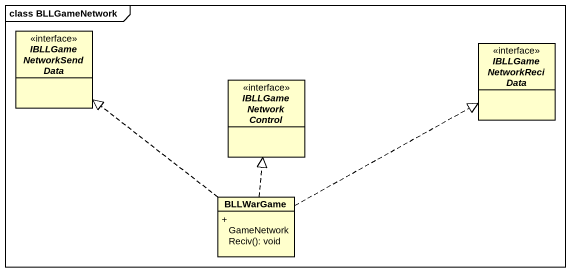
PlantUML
@startuml
mainframe class BLLGameNetwork
hide circle
hide empty members
skinparam classAttributeIconSize 0
interface IBLLGameNetworkSendData <<interface>>
interface IBLLGameNetworkReciData <<interface>>
interface IBLLGameNetworkControl <<interface>>
class BLLWarGame {
  + GameNetworkReciv(): void
}
BLLWarGame .up.|> IBLLGameNetworkSendData
BLLWarGame .right.|> IBLLGameNetworkReciData
BLLWarGame .up.|> IBLLGameNetworkControl
@enduml
